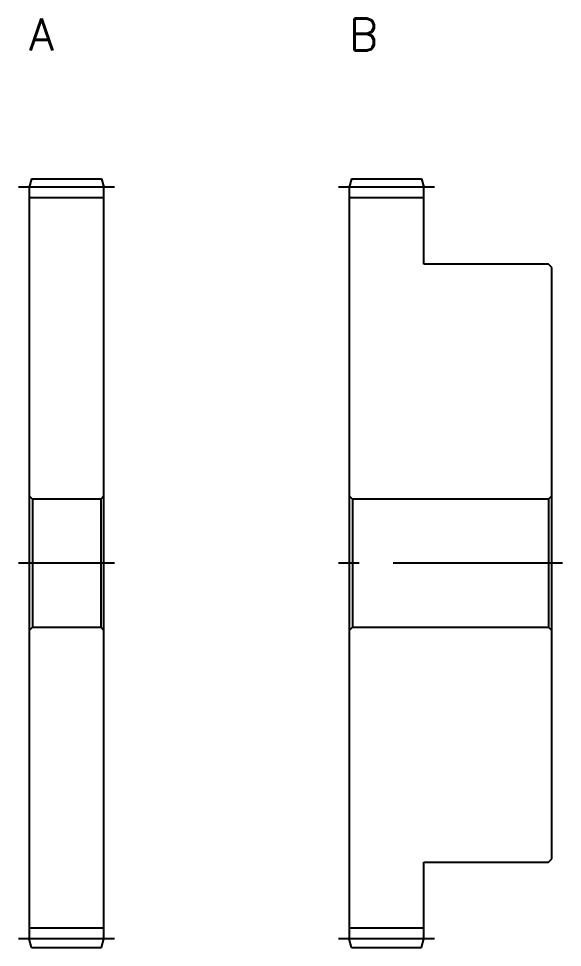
# Model space of a CAD drawing. Extents: x -1 to 142, y -13 to 97.
# Drawn here: x 91 to 142, y 10 to 97 of the extents above; entities that cross this region are included whole.
import ezdxf

# ---------------------------------------------------------------- set-up
doc = ezdxf.new("R2010")
doc.units = 0
doc.header["$LTSCALE"] = 0.5
doc.linetypes.add('CENTER', pattern=[50.8, 31.75, -6.35, 6.35, -6.35])
for name, color, linetype in [('MSM_CENTER', 1, 'CENTER'), ('MSM_CONTINUOUS', 7, 'CONTINUOUS'), ('MSM_PART_NUMBER', 7, 'CONTINUOUS')]:
    doc.layers.add(name, color=color, linetype=linetype)
doc.styles.get("Standard").update_dxf_attribs({"font": 'txt.shx', "height": 3, "bigfont": 'bigfont.shx'})

# ---------------------------------------------------------------- blocks, each defined once
blk = doc.blocks.new('*U5')
at = {"layer": 'MSM_PART_NUMBER'}
blk.add_text('A', height=3, dxfattribs=at).set_placement((92, 94))
blk = doc.blocks.new('*U6')
at = {"layer": 'MSM_PART_NUMBER'}
blk.add_text('B', height=3, dxfattribs=at).set_placement((122, 94))

msp = doc.modelspace()

# ---------------------------------------------------------------- linework, layer by layer
at = {"layer": 'MSM_CENTER'}
for p, q in [((100, 81.2), (91, 81.2)), ((130, 81.2), (121, 81.2)), ((100, 46), (91, 46)), ((142, 46), (121, 46)), ((100, 10.8), (91, 10.8)), ((130, 10.8), (121, 10.8))]:
    msp.add_line(p, q, dxfattribs=at)
at = {"layer": 'MSM_CONTINUOUS'}
for p, q in [((92.214, 82), (92, 81.2)), ((92.214, 82), (98.786, 82)), ((98.786, 82), (99, 81.2)), ((122.214, 82), (122, 81.2)), ((122.214, 82), (128.786, 82)), ((128.786, 82), (129, 81.2)), ((92, 81.2), (92, 10.8)), ((99, 10.8), (99, 81.2)), ((122, 81.2), (122, 10.8)), ((129, 74), (129, 81.2)), ((99, 80.2), (92, 80.2)), ((129, 80.2), (122, 80.2)), ((140.7, 74), (129, 74)), ((141, 73.7), (140.7, 74)), ((141, 18.3), (141, 73.7)), ((92, 52.3), (92.3, 52)), ((98.7, 52), (99, 52.3)), ((122, 52.3), (122.3, 52)), ((140.7, 52), (141, 52.3)), ((92.3, 52), (92.3, 40)), ((98.7, 52), (92.3, 52)), ((98.7, 52), (98.7, 40)), ((122.3, 52), (122.3, 40)), ((140.7, 52), (122.3, 52)), ((140.7, 52), (140.7, 40)), ((92.3, 40), (92, 39.7)), ((92.3, 40), (98.7, 40)), ((99, 39.7), (98.7, 40)), ((122.3, 40), (122, 39.7)), ((122.3, 40), (140.7, 40)), ((141, 39.7), (140.7, 40)), ((140.7, 18), (141, 18.3)), ((129, 10.8), (129, 18)), ((129, 18), (140.7, 18)), ((99, 11.8), (92, 11.8)), ((129, 11.8), (122, 11.8)), ((92.214, 10), (92, 10.8)), ((98.786, 10), (99, 10.8)), ((122.214, 10), (122, 10.8)), ((128.786, 10), (129, 10.8)), ((92.214, 10), (98.786, 10)), ((122.214, 10), (128.786, 10))]:
    msp.add_line(p, q, dxfattribs=at)

# ---------------------------------------------------------------- block references
for name in ['*U5', '*U6']:
    msp.add_blockref(name, (0, 0), dxfattribs=at)

doc.saveas('drawing.dxf')
